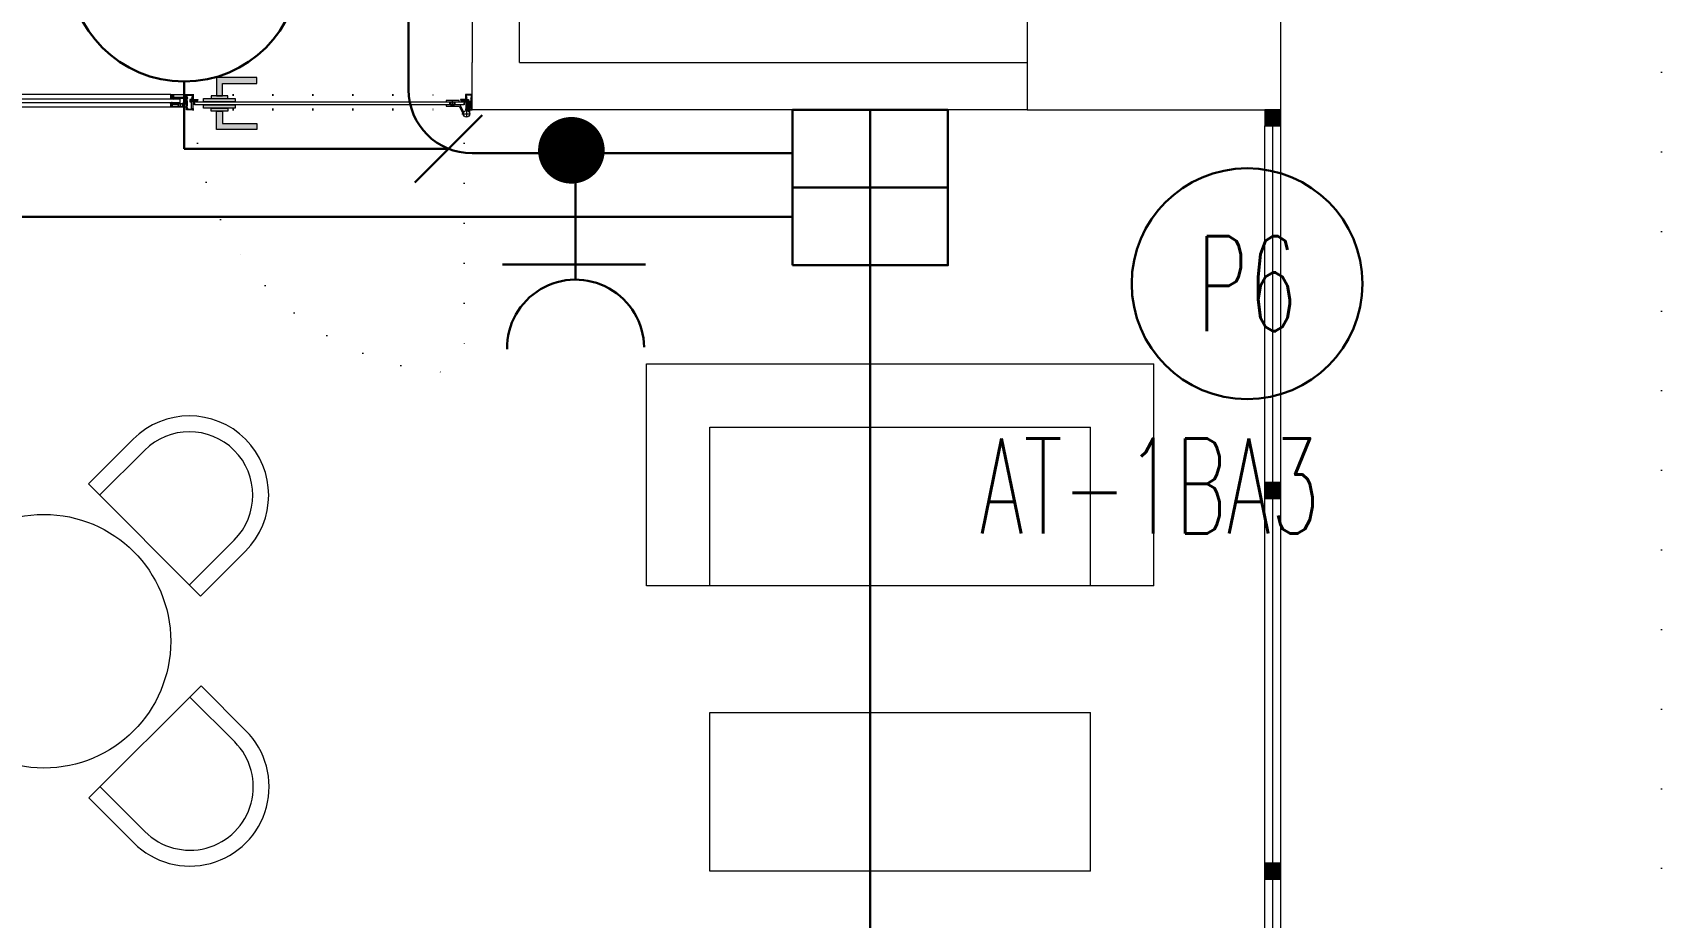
# Model space of a CAD drawing. Header units: metres. Extents: x -13194 to 152406, y -14653 to 29421.
# Drawn here: x 88046 to 88560, y 1345 to 1624 of the extents above; entities that cross this region are included whole.
import ezdxf
from ezdxf.enums import TextEntityAlignment as Align

# ---------------------------------------------------------------- set-up
doc = ezdxf.new("R2010")
doc.units = ezdxf.units.M
doc.header["$LTSCALE"] = 100
doc.header["$MEASUREMENT"] = 0
doc.linetypes.add('DASHDOT', pattern=[1, 0.5, -0.25, 0, -0.25])
doc.linetypes.add('DOT2', pattern=[0.125, 0, -0.125])
doc.layers.get('0').update_dxf_attribs({"color": 9, "lineweight": 9})
for name, color, linetype, lineweight in [('0 @ 1', 9, 'Continuous', 9), ('00', 9, 'Continuous', 9), ('01', 9, 'Continuous', 9), ('05', 9, 'Continuous', 9), ('05S', 9, 'Continuous', 9), ('06C', 9, 'Continuous', 9), ('06D', 9, 'Continuous', 9), ('07K', 9, 'Continuous', 9), ('10', 9, 'Continuous', 9), ('15', 9, 'Continuous', 9), ('20', 9, 'DOT2', 9), ('E-DUVARA MONTE PRİZ KUTUSU', 7, 'Continuous', 30), ('E-KABLO', 7, 'Continuous', 30), ('E-LINYE', 7, 'Continuous', 30), ('E-PRİZ', 7, 'Continuous', 30)]:
    doc.layers.add(name, color=color, linetype=linetype, lineweight=lineweight)
doc.styles.add('E-YAZI', font='txttw.shx')
pattern_1 = [(225, (-604.72494, -2171.82614), (-0.0883883476, 0.0883883476), []), (135, (-604.72494, -2171.82614), (0.0883883476, 0.0883883476), [])]

# ---------------------------------------------------------------- blocks, each defined once
blk = doc.blocks.new('10_DUVARA MONTE PRİZ KUTUSU')
at = {"layer": 'E-DUVARA MONTE PRİZ KUTUSU', "color": 4}
for p, q in [((0, 24.48), (0, -24.48)), ((24.48, 0), (-24.48, 0))]:
    blk.add_line(p, q, dxfattribs=at)
blk.add_lwpolyline([(-24.48, -24.48), (24.48, -24.48), (24.48, 24.48), (-24.48, 24.48)], close=True, dxfattribs=at)
blk = doc.blocks.new('100_PRİZ')
at = {"layer": 'E-PRİZ', "color": 4}
for p, q in [((0, 2.4), (0, 0)), ((-1.223, 2.136), (1.279, 2.136))]:
    blk.add_line(p, q, dxfattribs=at)
blk.add_arc((0, 3.6), 1.2, 180.7551, 0.7551, dxfattribs=at)
blk = doc.blocks.new('p-kolon_80x80')
blk.add_lwpolyline([(-40, -40), (40, -40), (40, 40), (-40, 40)], close=True)
blk = doc.blocks.new('1.Bod.Ara.Sitatik Elk')
at = {"layer": '01'}
blk.add_blockref('p-kolon_80x80', (4400, -6990), dxfattribs=at)
blk = doc.blocks.new('p-tef_porsche')
at = {"linetype": 'Continuous', "lineweight": 13}
for p, q in [((-160, -80), (-160, 80)), ((-90, 80), (-160, 80)), ((-90, 80), (-90, -80)), ((40, 80), (40, -80)), ((40, 80), (110, 80)), ((110, -80), (110, 80)), ((-140, -60), (-140, 60)), ((-90, 60), (-140, 60)), ((-50, -60), (-50, 60)), ((0, 60), (-50, 60)), ((0, 60), (0, -60)), ((40, 60), (90, 60)), ((90, -60), (90, 60)), ((-90, -60), (-140, -60)), ((0, -60), (-50, -60)), ((40, -60), (90, -60)), ((-90, -80), (-160, -80)), ((40, -80), (110, -80))]:
    blk.add_line(p, q, dxfattribs=at)
blk = doc.blocks.new('prf-10x10')
blk.add_lwpolyline([(-5, -5), (5, -5), (5, 5), (-5, 5)], close=True)
at = {"color": 255}
blk.add_solid([(-5, -5), (5, -5), (-5, 5), (5, 5)], dxfattribs=at)
at = {"layer": '10'}
blk.add_point((0, 0), dxfattribs=at)
blk = doc.blocks.new('p-dog-ser-720')
at = {"layer": '06D'}
for points in [[(0, 0), (0, 715)], [(5, 0), (5, 715)]]:
    blk.add_lwpolyline(points, dxfattribs=at)
at = {"layer": '15'}
blk.add_lwpolyline([(2.5, 0), (2.5, 715)], dxfattribs=at)
at = {"layer": '10', "xscale": 0.5, "yscale": 0.5, "rotation": 180}
for p in [(2.5, 717.5), (2.5, 600), (2.5, 480)]:
    blk.add_blockref('prf-10x10', p, dxfattribs=at)
blk = doc.blocks.new('g-kapı kolu-p')
at = {"layer": '05S'}
h = blk.add_hatch(color=256, dxfattribs=at)
h.paths.add_polyline_path([(-0.95, 8.21), (11.85, 8.21), (11.85, 6.31), (0.95, 6.31), (0.95, 2.41), (-0.95, 2.41)])
h.paths.add_polyline_path([(-2.65, 2.41), (2.65, 2.41), (2.65, 1.5), (-2.65, 1.5)])
h.paths.add_polyline_path([(-5, 1.5), (5, 1.5), (5, 0.5), (-5, 0.5)])
h.paths.add_polyline_path([(-5, -0.5), (5, -0.5), (5, -1.5), (-5, -1.5)])
h.paths.add_polyline_path([(-2.65, -1.5), (2.65, -1.5), (2.65, -2.41), (-2.65, -2.41)])
h.paths.add_polyline_path([(-0.95, -2.41), (0.95, -2.41), (0.95, -6.31), (11.85, -6.31), (11.85, -8.21), (-0.95, -8.21)])
for points in [[(11.85, 8.21), (-0.95, 8.21), (-0.95, 2.41), (0.95, 2.41), (0.95, 6.31), (11.85, 6.31), (11.85, 8.21)], [(11.85, -8.21), (-0.95, -8.21), (-0.95, -2.41), (0.95, -2.41), (0.95, -6.31), (11.85, -6.31), (11.85, -8.21)]]:
    blk.add_lwpolyline(points)
for points in [[(-5, 0.5), (5, 0.5), (5, 1.5), (-5, 1.5)], [(-2.65, 1.5), (2.65, 1.5), (2.65, 2.41), (-2.65, 2.41)], [(-5, -1.5), (5, -1.5), (5, -0.5), (-5, -0.5)], [(-2.65, -1.5), (2.65, -1.5), (2.65, -2.41), (-2.65, -2.41)]]:
    blk.add_lwpolyline(points, close=True)
blk = doc.blocks.new('k-cambölme-kapı-p')
at = {"layer": '10'}
h = blk.add_hatch(dxfattribs=at)
h.set_pattern_fill('NET', color=256, angle=135, style=0)
h.set_pattern_definition([(135, (3753.7029, 560.85184), (-0.0883883476, -0.0883883476), []), (225, (3753.7029, 560.85184), (0.0883883476, -0.0883883476), [])])
h.paths.add_polyline_path([(2.08, -0.06), (2.08, 0.02), (2.07, 0.04), (2.05, 0.07), (2.01, 0.09), (1.98, 0.1), (1.97, 0.1), (1.97, -0.29), (1.94, -0.29), (1.94, -0.43), (1.88, -0.49), (1.67, -0.49), (1.82, -0.29), (1.73, -0.29), (1.53, -0.5), (1.44, -0.5), (1.62, -0.32), (1.62, -0.29), (1.51, -0.29), (1.34, -0.42), (1.32, -0.44), (1.3, -0.48), (1.29, -0.51), (1.26, -0.57), (1.26, -0.31), (1.32, -0.29), (1.23, -0.29), (1.23, -0.53), (1.23, -0.59), (1.24, -0.62), (1.26, -0.64), (3.47, -0.64), (3.47, -0.58), (3.38, -0.35), (3.38, -0.3), (3.42, -0.25), (3.42, -0.2), (3.38, -0.16), (2.73, -0.16), (2.74, -0.2), (2.91, -0.2, -1), (2.91, -0.25)])
h.paths.add_polyline_path([(2.05, -0.18), (2.05, -0.21), (2.08, -0.23), (2.11, -0.24), (2.15, -0.25), (2.95, -0.27), (2.92, -0.29), (2.55, -0.29), (2.54, -0.31), (2.52, -0.33), (2.5, -0.34), (2.48, -0.34), (2.46, -0.34), (2.44, -0.32), (2.42, -0.3), (2.08, -0.3), (1.99, -0.11), (1.99, -0.07), (2.05, -0.07)], flags=16)
h.paths.add_polyline_path([(2.41, -0.34), (2.51, -0.5), (2.08, -0.5), (2.08, -0.34)], flags=16)
h.paths.add_polyline_path([(2.55, -0.33), (2.89, -0.33), (2.94, -0.33), (3.28, -0.34, 0.166992), (3.34, -0.55), (2.72, -0.55), (2.55, -0.36)], flags=16)
h.paths.add_polyline_path([(3.02, -0.22), (3.02, -0.2), (3.33, -0.2, 0.10606), (3.29, -0.33), (3.01, -0.27)], flags=16)
h = blk.add_hatch(dxfattribs=at)
h.set_pattern_fill('NET', color=256, angle=135, style=0)
h.set_pattern_definition([(45, (474.94443, 2280.71206), (0.0883883476, -0.0883883476), []), (315, (474.94443, 2280.71206), (-0.0883883476, -0.0883883476), [])])
h.paths.add_polyline_path([(87.27, -0.16), (87.26, -0.2), (87.09, -0.2, 1), (87.09, -0.25), (87.92, -0.25), (87.92, -0.01), (87.93, 0.03), (87.96, 0.05), (88, 0.07), (88.03, 0.07), (88.03, -0.29), (88.06, -0.29), (88.06, -0.43), (88.12, -0.49), (88.33, -0.49), (88.18, -0.29), (88.27, -0.29), (88.47, -0.5), (88.56, -0.5), (88.38, -0.32), (88.38, -0.29), (88.49, -0.29), (88.66, -0.42), (88.68, -0.44), (88.7, -0.48), (88.71, -0.51), (88.74, -0.57), (88.74, -0.31), (88.68, -0.29), (88.77, -0.29), (88.77, -0.53), (88.77, -0.59), (88.76, -0.62), (88.74, -0.64), (86.53, -0.64), (86.53, -0.58), (86.62, -0.35), (86.62, -0.3), (86.58, -0.25), (86.58, -0.2), (86.62, -0.16)])
h.paths.add_polyline_path([(87.28, -0.55), (87.45, -0.36), (87.45, -0.33), (87.11, -0.33), (87.06, -0.33), (87.03, -0.31), (86.99, -0.27), (86.98, -0.22), (86.98, -0.2), (86.67, -0.2, -0.292264), (86.66, -0.55)], flags=16)
h.paths.add_polyline_path([(87.48, -0.51), (87.59, -0.51), (87.53, -0.43)], flags=16)
h.paths.add_polyline_path([(87.56, -0.4), (87.69, -0.5), (87.92, -0.5), (87.92, -0.34), (87.59, -0.34)], flags=16)
h.paths.add_polyline_path([(87.62, -0.53), (87.71, -0.62), (87.71, -0.53)], flags=16)
for points in [[(1.97, -0.29), (1.97, 2.13), (2.05, 2.13), (2.05, 2.28, 0.414214), (1.89, 2.44), (0.08, 2.44, 0.414214), (0, 2.36), (0, -2.36, 0.414214), (0.08, -2.44), (2.05, -2.44), (2.05, -2.25), (2.05, -2.23), (2.05, -2.23), (2.05, -2.23), (2.05, -2.23), (2.05, -2.23), (2.05, -0.89)], [(88.03, -0.29), (88.03, 2.13), (87.95, 2.13), (87.95, 2.28, -0.414214), (88.11, 2.44), (89.92, 2.44, -0.414214), (90, 2.36), (90, -2.36, -0.414214), (89.92, -2.44), (87.95, -2.44), (87.95, -2.25), (87.95, -2.23), (87.95, -2.23), (87.95, -2.23), (87.95, -2.23), (87.95, -2.23), (87.95, -0.89)], [(1.51, -0.29), (1.34, -0.42), (1.32, -0.44), (1.3, -0.48), (1.29, -0.51), (1.26, -0.57), (1.26, -0.31), (1.32, -0.29), (1.23, -0.29), (1.23, -0.53), (1.23, -0.59), (1.24, -0.62), (1.26, -0.64), (3.47, -0.64), (3.47, -0.58), (3.38, -0.35), (3.38, -0.3), (3.42, -0.25), (3.42, -0.2), (3.38, -0.16), (2.73, -0.16), (2.74, -0.2), (2.91, -0.2, -1), (2.91, -0.25, -1)], [(88.49, -0.29), (88.66, -0.42), (88.68, -0.44), (88.7, -0.48), (88.71, -0.51), (88.74, -0.57), (88.74, -0.31), (88.68, -0.29), (88.77, -0.29), (88.77, -0.53), (88.77, -0.59), (88.76, -0.62), (88.74, -0.64), (86.53, -0.64), (86.53, -0.58), (86.62, -0.35), (86.62, -0.3), (86.58, -0.25), (86.58, -0.2), (86.62, -0.16), (87.27, -0.16), (87.26, -0.2), (87.09, -0.2, 1), (87.09, -0.25, 1)], [(86.66, -0.55), (87.28, -0.55), (87.45, -0.36), (87.45, -0.33), (87.11, -0.33), (87.06, -0.33), (87.03, -0.31), (86.99, -0.27), (86.98, -0.22), (86.98, -0.2), (86.67, -0.2, 1)]]:
    blk.add_lwpolyline(points, format="xyb", dxfattribs=at)
for points in [[(1.82, 2.27), (0.16, 2.27), (0.16, 2.03), (0.38, 2.03), (0.38, 1.92), (0.22, 1.92), (0.22, 1.16), (0.35, 1.16), (0.35, -0.41), (0.22, -0.41), (0.22, -1.23), (0.36, -1.23), (0.36, -1.38), (0.16, -1.38), (0.16, -2.24), (1.82, -2.24), (1.82, -1.72), (1.62, -1.72), (1.62, -1.58), (1.82, -1.58), (1.82, -1.37), (1.61, -1.37), (1.61, -1.24), (1.74, -1.24), (1.74, -0.85), (1.06, -0.85), (1.06, -0.13), (1.5, -0.13), (1.5, 1.92), (1.57, 2.03), (1.82, 2.03), (1.82, 2.27)], [(0.69, 3.63), (0.69, 2.44)], [(0.69, 2.27), (0.69, -0.24), (1.06, -0.24)], [(1.06, 2.44), (1.06, 2.86)], [(1.06, -0.13), (1.06, 2.27)], [(1.5, 1.92), (1.06, 1.92)], [(1.17, 1.92), (1.17, -0.13)], [(2.91, -0.25), (2.08, -0.06), (2.08, 0.02), (2.07, 0.04), (2.05, 0.07), (2.01, 0.09), (1.98, 0.1), (1.97, 0.1)], [(3.84, 0.88), (2.63, 3.22)], [(4.07, 1.27), (2.67, 3.99)], [(8.14, 0.88), (8.14, 1.27), (4.07, 1.27)], [(5.3, 0.88), (5.3, -0.16)], [(5.5, 1.27), (5.77, 0.97), (5.77, 0.88)], [(5.59, 0.88), (5.59, -0.16)], [(6.76, 1.27), (6.49, 0.97), (6.49, 0.88)], [(6.67, 0.88), (6.67, -0.16)], [(6.96, 0.88), (6.96, -0.16)], [(87.09, -0.25), (87.92, -0.25), (87.92, -0.01), (87.93, 0.03), (87.96, 0.05), (88, 0.07), (88.03, 0.07)], [(88.18, 2.27), (89.84, 2.27), (89.84, 2.03), (89.62, 2.03), (89.62, 1.92), (89.78, 1.92), (89.78, 1.16), (89.65, 1.16), (89.65, -0.41), (89.78, -0.41), (89.78, -1.23), (89.64, -1.23), (89.64, -1.38), (89.84, -1.38), (89.84, -2.24), (88.18, -2.24), (88.18, -1.72), (88.38, -1.72), (88.38, -1.58), (88.18, -1.58), (88.18, -1.37), (88.39, -1.37), (88.39, -1.24), (88.26, -1.24), (88.26, -0.85), (88.94, -0.85), (88.94, -0.13), (88.5, -0.13), (88.5, 1.92), (88.43, 2.03), (88.18, 2.03), (88.18, 2.27)], [(2.05, -0.89), (3.59, -0.89), (3.59, -0.64), (1.23, -0.64), (1.23, -0.29), (1.97, -0.29)], [(1.62, -0.29), (1.62, -0.32), (1.44, -0.5), (1.53, -0.5), (1.73, -0.29)], [(1.82, -0.29), (1.67, -0.49), (1.88, -0.49), (1.94, -0.43), (1.94, -0.29)], [(3.34, -0.55), (2.72, -0.55), (2.55, -0.36), (2.55, -0.33), (2.89, -0.33), (2.94, -0.33)], [(3.28, -0.34), (3.28, -0.34), (2.94, -0.33)], [(3.01, -0.27), (3.02, -0.22), (3.02, -0.2), (3.33, -0.2)], [(3.01, -0.27), (3.29, -0.33), (3.29, -0.33)], [(4.06, -0.16), (4.06, -0.55), (8.14, -0.55)], [(8.14, -0.55), (8.14, -0.16)], [(87.95, -0.89), (86.41, -0.89), (86.41, -0.64), (88.77, -0.64), (88.77, -0.29), (88.03, -0.29)], [(87.59, -0.51), (87.53, -0.43), (87.48, -0.51), (87.59, -0.51)], [(88.18, -0.29), (88.33, -0.49), (88.12, -0.49), (88.06, -0.43), (88.06, -0.29)], [(88.38, -0.29), (88.38, -0.32), (88.56, -0.5), (88.47, -0.5), (88.27, -0.29)]]:
    blk.add_lwpolyline(points, dxfattribs=at)
at = {"layer": '10', "linetype": 'DASHDOT', "ltscale": 0.05}
for points in [[(3.22, 3.63), (0.2, 3.63)], [(1.71, 2.14), (1.71, 4.9)], [(6.13, 1.44), (6.13, -0.55)]]:
    blk.add_lwpolyline(points, dxfattribs=at)
at = {"layer": '10'}
for points in [[(1.99, -0.07), (2.05, -0.07), (2.05, -0.18), (2.05, -0.21), (2.08, -0.23), (2.11, -0.24), (2.15, -0.25), (2.95, -0.27), (2.92, -0.29), (2.55, -0.29), (2.54, -0.31), (2.52, -0.33), (2.5, -0.34), (2.48, -0.34), (2.46, -0.34), (2.44, -0.32), (2.42, -0.3), (2.08, -0.3), (1.99, -0.11)], [(2.08, -0.5), (2.08, -0.34), (2.41, -0.34), (2.51, -0.5), (2.51, -0.5)], [(87.92, -0.5), (87.92, -0.34), (87.59, -0.34), (87.56, -0.4), (87.69, -0.5)], [(87.62, -0.53), (87.71, -0.53), (87.71, -0.62)]]:
    blk.add_lwpolyline(points, close=True, dxfattribs=at)
blk.add_circle((1.71, 3.65), 1.02, dxfattribs=at)
for centre, start, end in [((3.6, -0.37), 176.143, 214.0649), ((3.6, -0.37), 148.8979, 173.1144), ((86.4, -0.37), 325.9351, 31.1021)]:
    blk.add_arc(centre, 0.322, start, end, dxfattribs=at)
at = {"layer": '15', "linetype": 'DOT2'}
blk.add_lwpolyline([(2.48, 0.36), (2.48, 85.36)], dxfattribs=at)
at = {"layer": '15'}
blk.add_lwpolyline([(2.58, 0.88), (87.42, 0.88), (87.52, 0.78), (87.52, -0.05), (87.42, -0.16), (2.58, -0.16), (2.58, -0.16), (2.48, -0.05), (2.48, 0.78), (2.58, 0.88)], dxfattribs=at)
at = {"layer": '15', "linetype": 'DOT2'}
blk.add_arc((2.48, 0.36), 85.04, 0, 90, dxfattribs=at)
at = {"layer": '20'}
for p, q in [((87.95, 2.43), (2.05, 2.43)), ((87.95, 2.13), (2.05, 2.13)), ((87.95, -2.23), (2.05, -2.23)), ((87.95, -2.44), (2.05, -2.44))]:
    blk.add_line(p, q, dxfattribs=at)
at = {"layer": '06C', "xscale": -1}
blk.add_blockref('g-kapı kolu-p', (79.64, 0.38), dxfattribs=at)
blk = doc.blocks.new('p-strahle-alüminyumdoğramaprofili')
at = {"layer": '10'}
h = blk.add_hatch(dxfattribs=at)
h.set_pattern_fill('NET', color=256, angle=315, style=0)
h.set_pattern_definition(pattern_1)
h.paths.add_polyline_path([(-4.62, 2.65), (-4.68, 2.65), (-4.72, 2.75), (-4.72, 2.8), (-4.69, 2.8), (-4.69, 2.92), (-4.98, 2.92), (-4.98, 2.8), (-4.95, 2.8), (-4.99, 2.65), (-5.08, 2.66), (-5.25, 2.28), (-5.14, 2.28), (-5.14, 2.33), (-4.98, 2.52, 0.2599), (-4.9, 2.28), (-4.66, 2.28, 0.382682)])
h.paths.add_polyline_path([(-4.86, 2.52), (-4.67, 2.52, -2.16717)], flags=16)
h = blk.add_hatch(dxfattribs=at)
h.set_pattern_fill('NET', color=256, angle=315, style=0)
h.set_pattern_definition(pattern_1)
h.paths.add_polyline_path([(-4.62, 0.88), (-4.68, 0.88), (-4.72, 0.77), (-4.72, 0.73), (-4.69, 0.73), (-4.69, 0.6), (-4.98, 0.6), (-4.98, 0.73), (-4.95, 0.73), (-4.99, 0.88), (-5.08, 0.87), (-5.25, 1.24), (-5.14, 1.24), (-5.14, 1.2), (-4.98, 1.01, -0.2599), (-4.9, 1.24), (-4.66, 1.24, -0.382682)])
h.paths.add_polyline_path([(-4.86, 1), (-4.67, 1, 2.16717)], flags=16)
h = blk.add_hatch(dxfattribs=at)
h.set_pattern_fill('NET', color=256, angle=315, style=0)
h.set_pattern_definition([(225, (-608.45214, -2173.53612), (-0.0883883476, 0.0883883476), []), (135, (-608.45214, -2173.53612), (0.0883883476, 0.0883883476), [])])
h.paths.add_polyline_path([(-3.45, 2.28), (-3.45, 2.57), (-4.49, 2.57), (-4.49, 2.28)])
h = blk.add_hatch(dxfattribs=at)
h.set_pattern_fill('NET', color=256, angle=315, style=0)
h.set_pattern_definition([(225, (-608.45214, -2180.04526), (-0.0883883476, 0.0883883476), []), (135, (-608.45214, -2180.04526), (0.0883883476, 0.0883883476), [])])
h.paths.add_polyline_path([(-3.45, 0.93), (-3.45, 1.24), (-4.49, 1.24), (-4.49, 0.93)])
h = blk.add_hatch(dxfattribs=at)
h.set_pattern_fill('NET', color=256, angle=315, style=0)
h.set_pattern_definition([(225, (-629.50454, -2177.58922), (-0.0883883476, 0.0883883476), []), (135, (-629.50454, -2177.58922), (0.0883883476, 0.0883883476), [])])
h.paths.add_polyline_path([(0, 0.68), (0, 1.75), (-0.18, 1.75), (-0.18, 0.68)])
for points in [[(-5.08, 2.66), (-5.25, 2.28)], [(-5.09, 0.88), (-5.25, 1.24)], [(-4.98, 2.52), (-5.14, 2.33), (-5.14, 2.28)], [(-4.98, 1.01), (-5.14, 1.2), (-5.14, 1.24)], [(-4.92, 3.6), (-4.92, 3.16), (-4.61, 3.16), (-4.61, 2.87), (-4.52, 2.87), (-4.62, 2.65), (-4.68, 2.65), (-4.72, 2.75), (-4.72, 2.8), (-4.69, 2.8), (-4.69, 3.05), (-4.98, 3.05), (-4.98, 2.8), (-4.95, 2.8), (-4.99, 2.65), (-5.08, 2.66), (-5.07, 3.76), (-0.11, 3.76)], [(-4.69, 2.92), (-4.98, 2.92)], [(-4.71, 0.6), (-4.98, 0.6)], [(-2.83, 0.2), (-2.67, 0.2), (-2.67, -0.04), (-4.87, -0.04), (-4.87, 0.19), (-4.57, 0.19), (-4.57, 0.73), (-2.67, 0.73)], [(-4.52, 2.87), (-4.49, 2.87), (-4.49, 2.26)], [(-4.49, 0.93), (-4.49, 0.93), (-4.49, 1.26)], [(-3.45, 2.26), (-3.45, 2.57)], [(-3.45, 1.26), (-3.45, 0.93)], [(-2.08, 0.93), (-2.08, 2.57)], [(-0.18, 0.68), (0, 0.68), (0, 1.75)], [(-0.18, 1.75), (0, 1.75)]]:
    blk.add_lwpolyline(points, dxfattribs=at)
for points in [[(-0.18, 2.74), (-0.18, 2.21), (0, 2.21), (0, 2.08), (-0.18, 2.08), (-0.18, 0.43), (0, 0.43), (0, 0), (-0.12, 0), (-0.12, -0.24), (-5.09, -0.24), (-5.09, 0.88), (-4.98, 0.88), (-4.94, 0.7), (-4.99, 0.7), (-4.99, 0.33), (-4.71, 0.33), (-4.71, 0.88), (-4.56, 0.88), (-4.52, 0.93), (-1.28, 0.93), (-1.2, 1.22), (-0.9, 1.22), (-0.9, 0.62), (-0.58, 0.62), (-0.58, 2.74)], [(-2.03, 0.78), (-1.35, 0.78), (-1.35, 0.08), (-1.28, 0.04), (-1.28, -0.04), (-2.09, -0.04), (-2.09, 0.1), (-2.03, 0.15)]]:
    blk.add_lwpolyline(points, close=True, dxfattribs=at)
for points in [[(-0.57, 3.26), (-0.57, 3.62), (-4.89, 3.62), (-4.89, 3.65, 0.561743), (-4.97, 3.66, 0.595966), (-4.92, 3.6, -2.204878)], [(-4.67, 2.52), (-4.86, 2.52, 1)], [(-4.67, 1), (-4.86, 1, -1)], [(-4.61, 2.87), (-4.49, 3.45, -0.833203), (-4.18, 3.44, -0.447088)], [(-4.49, 2.57), (-1.23, 2.57, -0.414214), (-0.9, 2.25), (-0.9, 1.22)], [(-4.18, 3.44), (-4.18, 2.99, 0.414214), (-4.07, 2.89), (-0.82, 2.89), (-0.82, 3.62)], [(-2.67, 0.73), (-2.67, 0.32), (-2.83, 0.32, 1), (-2.83, 0.2, -1)], [(-0.11, 3.76), (-0.11, 3.62), (-0.45, 3.62), (-0.45, 3.14, -1), (-0.66, 3.14)], [(-0.66, 3.14, -0.305404), (-0.57, 3.26, -5.773092)]]:
    blk.add_lwpolyline(points, format="xyb", dxfattribs=at)
for centre, radius, start, end in [((-4.73, 2.47), 0.253, 168.6676, 234.1258), ((-4.73, 1.06), 0.253, 125.8742, 191.3324), ((-4.77, 2.44), 0.125, 139.5402, 40.4598), ((-4.77, 1.08), 0.125, 319.5402, 220.4598), ((-4.84, 2.48), 0.273, 305.9738, 36.4289), ((-4.84, 1.04), 0.273, 323.5711, 54.0262)]:
    blk.add_arc(centre, radius, start, end, dxfattribs=at)
blk = doc.blocks.new('*U391')
at = {"layer": '06D'}
for points in [[(4.95, 4), (180.04, 4)], [(4.95, 0), (180.02, 0)]]:
    blk.add_lwpolyline(points, dxfattribs=at)
at = {"layer": '15'}
for points in [[(1.96, 2.5), (183.03, 2.5)], [(183.03, 1.5), (1.96, 1.5)]]:
    blk.add_lwpolyline(points, dxfattribs=at)
at = {"layer": '0 @ 1', "linetype": 'Continuous', "xscale": -1}
blk.add_blockref('p-strahle-alüminyumdoğramaprofili', (-0.12, 0.24), dxfattribs=at)
at = {"layer": '0 @ 1', "linetype": 'Continuous'}
blk.add_blockref('p-strahle-alüminyumdoğramaprofili', (185.11, 0.24), dxfattribs=at)
blk = doc.blocks.new('1.Bod.Ara.Mimari Elk')
at = {"layer": '00'}
for points in [[(4200, -7015), (4200, -6805), (4185, -6805), (4185, -7015)], [(4200, -7015), (4200, -7015), (4360, -7015), (4360, -7030), (4185, -7030), (4185, -7015)], [(4200, -7015), (4200.39, -7015)]]:
    blk.add_lwpolyline(points, dxfattribs=at)
at = {"layer": '05', "lineweight": 15}
for p, q in [((4064.07, -7147.93), (4078.21, -7133.79)), ((4081.74, -7137.32), (4067.6, -7151.46)), ((4099.42, -7183.28), (4064.07, -7147.93)), ((4095.89, -7179.75), (4110.03, -7165.61)), ((4113.56, -7169.14), (4099.42, -7183.28)), ((4064.22, -7246.92), (4099.57, -7211.57)), ((4110.18, -7229.24), (4096.04, -7215.1)), ((4099.57, -7211.57), (4113.71, -7225.71)), ((4067.75, -7243.39), (4081.89, -7257.53)), ((4078.36, -7261.06), (4064.22, -7246.92))]:
    blk.add_line(p, q, dxfattribs=at)
blk.add_circle((4050, -7197.5), 40, dxfattribs=at)
for centre, radius, start, end in [((4095.89, -7151.46), 25, 315, 135), ((4095.89, -7151.46), 20, 315, 135), ((4096.04, -7243.39), 25, 225, 45), ((4096.04, -7243.39), 20, 225, 45)]:
    blk.add_arc(centre, radius, start, end, dxfattribs=at)
at = {"layer": '20', "ltscale": 2}
blk.add_line((4560, -8750), (4560, -6990), dxfattribs=at)
at = {"linetype": 'Continuous', "xscale": -1}
blk.add_blockref('*U391', (4094.99, -7029.11), dxfattribs=at)
blk.add_blockref('p-dog-ser-720', (4435, -7750))
at = {"layer": '05', "lineweight": 15, "rotation": 270}
blk.add_blockref('p-tef_porsche', (4320, -7270), dxfattribs=at)
at = {"layer": '07K', "rotation": 180}
blk.add_blockref('k-cambölme-kapı-p', (4185, -7027.56), dxfattribs=at)

msp = doc.modelspace()

# ---------------------------------------------------------------- linework, layer by layer
at = {"layer": 'E-KABLO', "color": 6}
for p, q in [((88165, 1606.35), (88165, 2285)), ((88286.09, 1586.35), (88185, 1586.35))]:
    msp.add_line(p, q, dxfattribs=at)
at = {"layer": 'E-KABLO', "color": 4}
for p, q in [((88286.09, 1566.35), (87810.23, 1566.35)), ((88310.57, 1551.04), (88310.57, 830.97))]:
    msp.add_line(p, q, dxfattribs=at)
at = {"layer": 'E-KABLO', "color": 4, "const_width": 10.5}
msp.add_lwpolyline([(88211.08, 1587.27, 1), (88221.58, 1587.27, 1)], format="xyb", close=True, dxfattribs=at)
at = {"layer": 'E-KABLO', "color": 6}
msp.add_arc((88185, 1606.35), 20, 180, 270, dxfattribs=at)
at = {"layer": 'E-LINYE', "color": 7, "linetype": 'Continuous'}
for p, q in [((88094.23, 1608.94), (88094.23, 1587.77)), ((88167, 1577.16), (88188.21, 1598.38)), ((88177.61, 1587.77), (88094.23, 1587.77))]:
    msp.add_line(p, q, dxfattribs=at)
for centre in [(88094.23, 1645.32), (88429.37, 1545.21)]:
    msp.add_circle(centre, 36.38, dxfattribs=at)

# ---------------------------------------------------------------- block references
for name in ['1.Bod.Ara.Mimari Elk', '1.Bod.Ara.Sitatik Elk']:
    msp.add_blockref(name, (84000, 8630))
at = {"layer": 'E-DUVARA MONTE PRİZ KUTUSU', "color": 3}
msp.add_blockref('10_DUVARA MONTE PRİZ KUTUSU', (88310.57, 1575.52), dxfattribs=at)
at = {"layer": 'E-PRİZ', "xscale": 18, "yscale": 18, "zscale": 18, "rotation": 180}
msp.add_blockref('100_PRİZ', (88217.65, 1589.71), dxfattribs=at)

# ---------------------------------------------------------------- texts
at = {"layer": 'E-LINYE', "color": 3, "linetype": 'Continuous', "style": 'E-YAZI', "width": 0.6}
for s, p in [('P6', (88429.37, 1545.21)), ('AT-1BA3', (88398.64, 1481.44))]:
    msp.add_text(s, height=30, dxfattribs=at).set_placement(p, align=Align.MIDDLE_CENTER)

doc.saveas('drawing.dxf')
